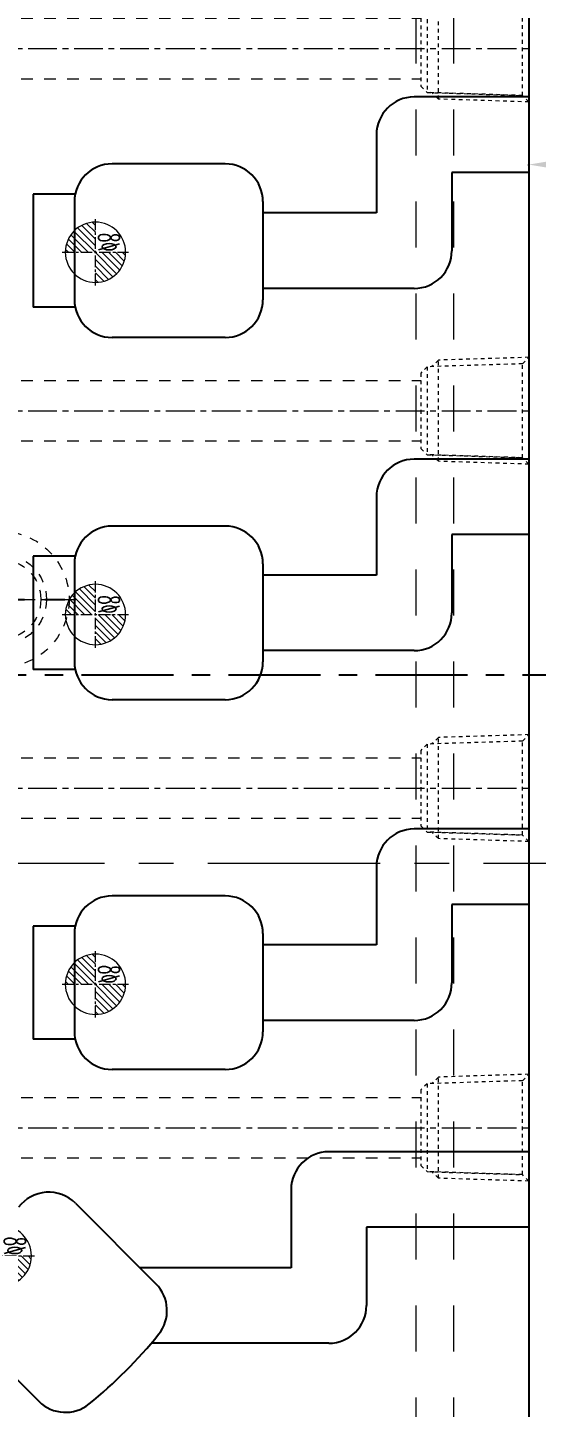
# Model space of a CAD drawing. Header units: millimetres. Extents: x -685 to 1888, y -6001 to 855.
# Drawn here: x 349.3 to 416.8, y -1330.8 to -1147.9 of the extents above; entities that cross this region are included whole.
import ezdxf
from ezdxf.enums import TextEntityAlignment as Align

# ---------------------------------------------------------------- set-up
doc = ezdxf.new("R2010")
doc.units = ezdxf.units.MM
doc.header["$LTSCALE"] = 16.335
doc.header["$PDMODE"] = 3
doc.header["$PDSIZE"] = 0.3125
doc.linetypes.add('CENTER', pattern=[0.6, 0.375, -0.075, 0.075, -0.075])
doc.linetypes.add('HIDDEN', pattern=[0.2, 0.1, -0.1])
doc.layers.get('0').update_dxf_attribs({"linetype": 'CONTINUOUS'})
doc.layers.get('Defpoints').update_dxf_attribs({"linetype": 'CONTINUOUS'})
for name, color, linetype, lineweight in [('cool', 153, 'HIDDEN', 9), ('epin', 13, 'CONTINUOUS', 9), ('moldbase', 7, 'CONTINUOUS', 20)]:
    doc.layers.add(name, color=color, linetype=linetype, lineweight=lineweight)
doc.styles.get("Standard").update_dxf_attribs({"font": 'txt', "width": 0.8})
doc.styles.add('TXT05', font='txt.shx', dxfattribs={"width": 0.5, "bigfont": 'gbcbig.shx'})
doc.dimstyles.new('mold', dxfattribs={"dimtxt": 8, "dimasz": 5, "dimexe": 0, "dimexo": 0, "dimgap": 0, "dimtad": 1, "dimzin": 1, "dimtxsty": 'Standard', "dimcen": 0, "dimclrd": 4, "dimclre": 4, "dimclrt": 6, "dimazin": 0, "dimtfac": 1, "dimtofl": 0, "dimtmove": 0, "dimatfit": 3, "dimfxl": 0, "dimarcsym": 0})

# ---------------------------------------------------------------- blocks, each defined once
blk = doc.blocks.new('*D159')
at = {"color": 4, "lineweight": -2}
for p, q in [((415.81, -1166.22), (415.81, -1166.09)), ((420.81, -1166.09), (500.81, -1166.09)), ((505.81, -1166.22), (505.81, -1166.09))]:
    blk.add_line(p, q, dxfattribs=at)
at = {"color": 4}
for points in [[(420.81, -1165.26), (420.81, -1166.93), (415.81, -1166.09)], [(500.81, -1165.26), (500.81, -1166.93), (505.81, -1166.09)]]:
    blk.add_solid(points, dxfattribs=at)
at = {"layer": 'Defpoints', "color": 0}
for p in [(415.81, -1166.22), (505.81, -1166.09), (505.81, -1166.22)]:
    blk.add_point(p, dxfattribs=at)
at = {"color": 6, "insert": (461.36, -1161.43), "char_height": 8, "attachment_point": 5}
blk.add_mtext('90,00', dxfattribs=at)
blk = doc.blocks.new('cool_jt_f12')
at = {"layer": 'cool', "ltscale": 0.3}
for p, q in [((0, 7.0785), (0.856, 6.2225)), ((0, 7.0785), (12, 6.7035)), ((0.856, 6.2225), (0.856, -6.2225)), ((13.5, 5.827375), (0.856, 6.2225)), ((0.856, 6.2225), (13.5, 5.827375)), ((12, 6.7035), (12.856, 5.8475)), ((12, 6.7035), (12, -6.7035)), ((14.327375, 5), (13.5, 5.827375)), ((13.5, -5.827375), (13.5, 5.827375)), ((14.327375, -5), (14.327375, 5)), ((13.5, -5.827375), (14.327375, -5)), ((0.856, -6.2225), (0, -7.0785)), ((0, -7.0785), (12, -6.7035)), ((0.856, -6.2225), (13.5, -5.827375)), ((12, -6.7035), (12.856, -5.8475))]:
    blk.add_line(p, q, dxfattribs=at)
blk = doc.blocks.new('124')
at = {"layer": 'cool', "ltscale": 0.932966}
for p, q in [((10.14, -1344.71), (401.48, -1344.71)), ((10.14, -1352.71), (401.48, -1352.71))]:
    blk.add_line(p, q, dxfattribs=at)
at = {"layer": 'cool', "color": 1, "linetype": 'CENTER', "ltscale": 0.621977}
blk.add_line((-4.19, -1348.71), (415.81, -1348.71), dxfattribs=at)
at = {"layer": 'cool', "ltscale": 0.932966, "rotation": 180}
blk.add_blockref('cool_jt_f12', (415.81, -1348.71), dxfattribs=at)
blk = doc.blocks.new('125')
at = {"layer": 'moldbase', "color": 1, "linetype": 'CENTER', "ltscale": 0.55978}
blk.add_line((-664.09, -1223.71), (-644.29, -1223.71), dxfattribs=at)
at = {"layer": 'moldbase', "color": 8, "linetype": 'HIDDEN', "ltscale": 0.746373}
for radius in [9, 6, 5.25]:
    blk.add_circle((-654.19, -1223.71), radius, dxfattribs=at)
blk = doc.blocks.new('*D182')
at = {"color": 4, "lineweight": -2}
for p, q in [((492.14, -1258.71), (535, -1258.71)), ((535, -1263.71), (535, -1483.71)), ((382.64, -1488.71), (535, -1488.71))]:
    blk.add_line(p, q, dxfattribs=at)
at = {"color": 4}
for points in [[(534.17, -1263.71), (535.83, -1263.71), (535, -1258.71)], [(534.17, -1483.71), (535.83, -1483.71), (535, -1488.71)]]:
    blk.add_solid(points, dxfattribs=at)
at = {"layer": 'Defpoints', "color": 0}
for p in [(492.14, -1258.71), (382.64, -1488.71), (535, -1488.71)]:
    blk.add_point(p, dxfattribs=at)
at = {"color": 6, "insert": (530.33, -1355.46), "char_height": 8, "attachment_point": 5, "rotation": 90}
blk.add_mtext('230,00', dxfattribs=at)
blk = doc.blocks.new('*D184')
at = {"color": 4, "lineweight": -2}
for p, q in [((365.81, -993.71), (521.96, -993.71)), ((521.96, -998.71), (521.96, -1253.71)), ((492.14, -1258.71), (521.96, -1258.71))]:
    blk.add_line(p, q, dxfattribs=at)
at = {"color": 4}
for points in [[(521.13, -998.71), (522.79, -998.71), (521.96, -993.71)], [(521.13, -1253.71), (522.79, -1253.71), (521.96, -1258.71)]]:
    blk.add_solid(points, dxfattribs=at)
at = {"layer": 'Defpoints', "color": 0}
for p in [(365.81, -993.71), (492.14, -1258.71), (521.96, -1258.71)]:
    blk.add_point(p, dxfattribs=at)
at = {"color": 6, "insert": (517.29, -1158.2), "char_height": 8, "attachment_point": 5, "rotation": 90}
blk.add_mtext('265,00', dxfattribs=at)
blk = doc.blocks.new('*D185')
at = {"color": 4, "lineweight": -2}
for p, q in [((492.14, -1258.71), (520.93, -1258.71)), ((520.93, -1263.71), (520.93, -1448.71)), ((365.81, -1453.71), (520.93, -1453.71))]:
    blk.add_line(p, q, dxfattribs=at)
at = {"color": 4}
for points in [[(520.1, -1263.71), (521.77, -1263.71), (520.93, -1258.71)], [(520.1, -1448.71), (521.77, -1448.71), (520.93, -1453.71)]]:
    blk.add_solid(points, dxfattribs=at)
at = {"layer": 'Defpoints', "color": 0}
for p in [(492.14, -1258.71), (365.81, -1453.71), (520.93, -1453.71)]:
    blk.add_point(p, dxfattribs=at)
at = {"color": 6, "insert": (516.27, -1327.4), "char_height": 8, "attachment_point": 5, "rotation": 90}
blk.add_mtext('195,00', dxfattribs=at)
blk = doc.blocks.new('*D186')
at = {"color": 4, "lineweight": -2}
for p, q in [((326.32, -958.71), (535.21, -958.71)), ((535.21, -1253.71), (535.21, -963.71)), ((492.14, -1258.71), (535.21, -1258.71))]:
    blk.add_line(p, q, dxfattribs=at)
at = {"color": 4}
for points in [[(534.38, -963.71), (536.04, -963.71), (535.21, -958.71)], [(534.38, -1253.71), (536.04, -1253.71), (535.21, -1258.71)]]:
    blk.add_solid(points, dxfattribs=at)
at = {"layer": 'Defpoints', "color": 0}
for p in [(326.32, -958.71), (535.21, -958.71), (492.14, -1258.71)]:
    blk.add_point(p, dxfattribs=at)
at = {"color": 6, "insert": (530.54, -1098.3), "char_height": 8, "attachment_point": 5, "rotation": 90}
blk.add_mtext('300,00', dxfattribs=at)
blk = doc.blocks.new('epin_ejp_8')
at = {"layer": 'epin'}
h = blk.add_hatch(dxfattribs=at)
h.set_pattern_fill('_ANSI31', color=123, scale=0.2, angle=90, style=0)
h.set_pattern_definition([(135, (-263.1036, 1313.3417), (-0.4490128, -0.4490128), [])])
h.paths.add_polyline_path([(0, 4, 0.414214), (-4, 0), (0, 0)])
h.paths.add_polyline_path([(4, 0), (0, 0), (0, -4, 0.414214)])
at = {"layer": 'epin', "color": 1, "linetype": 'CENTER', "ltscale": 0.248791}
for p, q in [((0, -4.4), (0, 4.4)), ((-4.4, 0), (4.4, 0))]:
    blk.add_line(p, q, dxfattribs=at)
at = {"layer": 'epin'}
blk.add_circle((0, 0), 4, dxfattribs=at)
at = {"layer": 'epin', "color": 6, "style": 'TXT05', "width": 0.5}
blk.add_text('%%c8', height=2.8, dxfattribs=at).set_placement((1.33, 1.8), align=Align.MIDDLE)
blk = doc.blocks.new('02')
at = {"layer": 'epin', "color": 4, "xscale": -1, "rotation": 270}
for p in [(358.31, -1177.71), (358.31, -1225.71), (358.31, -1274.71), (345.81, -1310.71)]:
    blk.add_blockref('epin_ejp_8', p, dxfattribs=at)

msp = doc.modelspace()

# ---------------------------------------------------------------- linework, layer by layer
for p, q in [((415.812, -1103.709), (415.812, -1363.709)), ((355.651, -1303.722), (366.338, -1314.408)), ((340.094, -1319.278), (350.781, -1329.965))]:
    msp.add_line(p, q)
at = {"color": 3}
for p, q in [((415.812, -1157.13), (400.587, -1157.13)), ((395.587, -1162.13), (395.587, -1172.499)), ((415.812, -1167.13), (405.587, -1167.13)), ((405.587, -1167.13), (405.587, -1177.499)), ((395.587, -1172.499), (380.522, -1172.499)), ((400.587, -1182.499), (380.522, -1182.499)), ((415.812, -1205.13), (400.587, -1205.13)), ((395.587, -1210.13), (395.587, -1220.499)), ((415.812, -1215.13), (405.587, -1215.13)), ((405.587, -1215.13), (405.587, -1225.499)), ((395.587, -1220.499), (380.522, -1220.499)), ((400.587, -1230.499), (380.522, -1230.499)), ((415.812, -1254.13), (400.587, -1254.13)), ((395.587, -1259.13), (395.587, -1269.499)), ((415.812, -1264.13), (405.587, -1264.13)), ((405.587, -1264.13), (405.587, -1274.499)), ((395.587, -1269.499), (380.522, -1269.499)), ((400.587, -1279.499), (380.522, -1279.499)), ((415.812, -1296.903), (389.266, -1296.903)), ((384.266, -1301.903), (384.266, -1312.272)), ((415.812, -1306.903), (394.266, -1306.903)), ((394.266, -1306.903), (394.266, -1317.272)), ((384.266, -1312.272), (364.201, -1312.272)), ((389.266, -1322.272), (365.707, -1322.272))]:
    msp.add_line(p, q, dxfattribs=at)
at = {"color": 4}
for p, q in [((375.522, -1165.999), (360.522, -1165.999)), ((355.522, -1169.999), (350.022, -1169.999)), ((355.522, -1184.999), (350.022, -1184.999)), ((375.522, -1188.999), (360.522, -1188.999)), ((375.522, -1213.999), (360.522, -1213.999)), ((355.522, -1217.999), (350.022, -1217.999)), ((355.522, -1232.999), (350.022, -1232.999)), ((375.522, -1236.999), (360.522, -1236.999)), ((375.522, -1262.999), (360.522, -1262.999)), ((355.522, -1266.999), (350.022, -1266.999)), ((355.522, -1281.999), (350.022, -1281.999)), ((375.522, -1285.999), (360.522, -1285.999))]:
    msp.add_line(p, q, dxfattribs=at)
at = {"color": 4, "linetype": 'Continuous'}
for p, q in [((350.022, -1169.999), (350.022, -1184.999)), ((355.522, -1170.999), (355.522, -1183.999)), ((380.522, -1170.999), (380.522, -1183.999)), ((350.022, -1217.999), (350.022, -1232.999)), ((355.522, -1218.999), (355.522, -1231.999)), ((380.522, -1218.999), (380.522, -1231.999)), ((350.022, -1266.999), (350.022, -1281.999)), ((355.522, -1267.999), (355.522, -1280.999)), ((380.522, -1267.999), (380.522, -1280.999))]:
    msp.add_line(p, q, dxfattribs=at)
at = {"color": 1, "linetype": 'CENTER', "ltscale": 2.18358}
msp.add_line((57.305, -1223.709), (354.318, -1223.709), dxfattribs=at)
at = {"color": 1, "linetype": 'CENTER', "ltscale": 1.990328}
msp.add_line((-14.188, -1233.709), (425.812, -1233.709), dxfattribs=at)
at = {"color": 3}
for centre, start, end in [((400.587, -1162.13), 90, 180), ((400.587, -1177.499), 270, 0), ((400.587, -1210.13), 90, 180), ((400.587, -1225.499), 270, 0), ((400.587, -1259.13), 90, 180), ((400.587, -1274.499), 270, 0), ((389.266, -1301.903), 90, 180), ((389.266, -1317.272), 270, 0)]:
    msp.add_arc(centre, 5, start, end, dxfattribs=at)
at = {"color": 4}
for centre, start, end in [((360.522, -1170.999), 90, 180), ((375.522, -1170.999), 360, 90), ((360.522, -1183.999), 180, 270), ((375.522, -1183.999), 270, 360), ((360.522, -1218.999), 90, 180), ((375.522, -1218.999), 360, 90), ((360.522, -1231.999), 180, 270), ((375.522, -1231.999), 270, 360), ((360.522, -1267.999), 90, 180), ((375.522, -1267.999), 360, 90), ((360.522, -1280.999), 180, 270), ((375.522, -1280.999), 270, 360)]:
    msp.add_arc(centre, 5, start, end, dxfattribs=at)
for centre, start, end in [((352.115, -1307.257), 45, 143.18378), ((362.802, -1317.944), 321.02641, 45), ((354.317, -1326.429), 225, 308.97359)]:
    msp.add_arc(centre, 5, start, end)
at = {"color": 7, "linetype": 'Continuous'}
msp.add_arc((318.372, -1281.999), 62.15, 308.97359, 321.02641, dxfattribs=at)
at = {"layer": 'moldbase', "color": 8, "linetype": 'HIDDEN', "ltscale": 3.731864}
for p, q in [((400.812, -963.709), (400.812, -1483.709)), ((405.812, -963.709), (405.812, -1553.709))]:
    msp.add_line(p, q, dxfattribs=at)
at = {"layer": 'moldbase', "color": 1, "linetype": 'CENTER', "ltscale": 3.731864}
msp.add_line((505.812, -1258.709), (-94.188, -1258.709), dxfattribs=at)

# ---------------------------------------------------------------- block references
for name, p in [('125', (1000, 0)), ('02', (0, 0)), ('124', (0, 198)), ('124', (0, 150)), ('124', (0, 100)), ('124', (0, 55))]:
    msp.add_blockref(name, p)

# ---------------------------------------------------------------- dimensions: what is measured, and where the dimension line sits
for base, p1, p2, picture, middle in [((535.209, -958.709), (492.138, -1258.709), (326.322, -958.709), '*D186', (535.209, -1098.298)), ((521.96, -1258.709), (365.812, -993.709), (492.138, -1258.709), '*D184', (521.96, -1158.201)), ((520.932, -1453.709), (492.138, -1258.709), (365.812, -1453.709), '*D185', (520.932, -1327.395)), ((535, -1488.709), (492.138, -1258.709), (382.641, -1488.709), '*D182', (535, -1355.457))]:
    dim = msp.add_linear_dim(base=base, p1=p1, p2=p2, angle=90, dimstyle='mold')
    dim.commit()
    dim.dimension.update_dxf_attribs({"geometry": picture, "text_midpoint": middle, "dimtype": 160})
dim = msp.add_linear_dim(base=(505.812, -1166.095), p1=(415.812, -1166.221), p2=(505.812, -1166.221), dimstyle='mold')
dim.commit()
dim.dimension.update_dxf_attribs({"geometry": '*D159', "text_midpoint": (461.365, -1166.095), "dimtype": 160})

doc.saveas('drawing.dxf')
